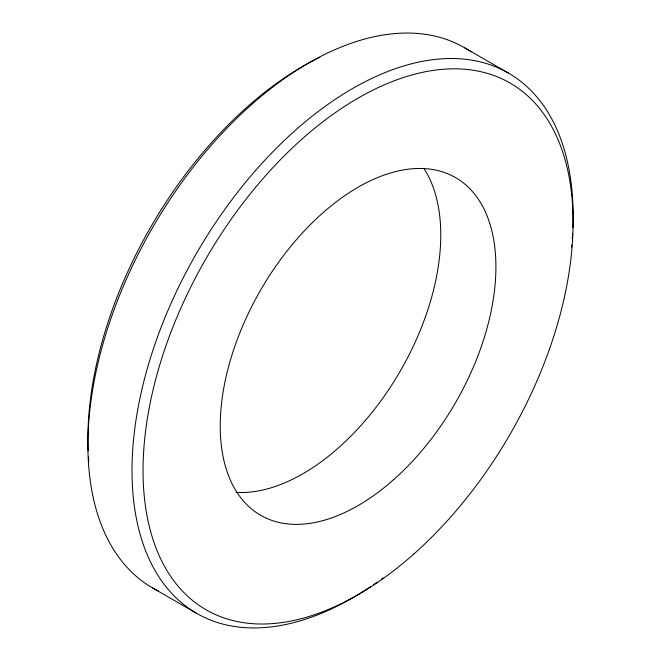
<?xml version="1.0" encoding="UTF-8"?>
<svg xmlns="http://www.w3.org/2000/svg" width="661" height="661" viewBox="0 0 661 661"><rect width="100%" height="100%" fill="white"/><g stroke="black" fill="none" stroke-linecap="round" stroke-linejoin="round"><path stroke-width="0.99" d="M464.394 47.658L508.499 73.123M152.501 587.877L196.606 613.342M370.367 586.778A311.893 180.073 -60 0 1 132.175 480.266A311.893 180.073 -60 0 1 353.404 88.078A311.893 180.073 -60 0 1 572.864 227.805M572.566 233.845A311.893 180.073 -60 0 1 572.236 238.918M571.724 245.074A311.893 180.073 -60 0 1 571.525 247.131M382.926 577.929A311.893 180.073 -60 0 1 381.339 579.094M377.125 582.126A311.893 180.073 -60 0 1 373.746 584.481M158.566 591.116A311.893 180.073 -60 0 1 152.922 226.996A311.893 180.073 -60 0 1 471.045 51.839M88.805 460.924A304.093 175.57 -60 0 1 88.5 456.784M88.161 450.761A304.093 175.57 -60 0 1 319.8 57.317M423.957 168.53A194.937 112.544 -60 0 1 399.996 371.548A194.937 112.544 -60 0 1 235.977 492.362M413.72 554.116A304.093 175.57 -60 0 0 510.118 83.063A304.093 175.57 -60 0 0 150.369 402.07A304.093 175.57 -60 0 0 413.72 554.116M393.741 479.564A194.937 112.544 -60 0 0 455.536 177.594A194.937 112.544 -60 0 0 224.922 382.091A194.937 112.544 -60 0 0 393.741 479.564"/></g></svg>
